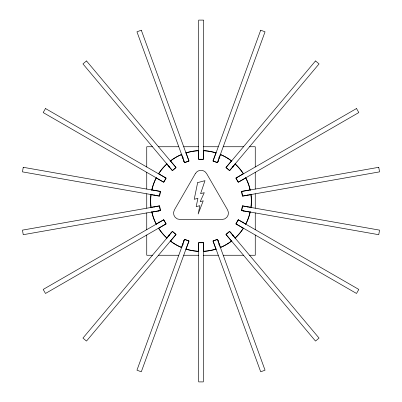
<?xml version="1.0" encoding="UTF-8"?>
<svg xmlns="http://www.w3.org/2000/svg" width="402" height="402" viewBox="0 0 402 402"><rect width="100%" height="100%" fill="white"/><g stroke="black" fill="none" stroke-linecap="round" stroke-linejoin="round"><path stroke-width="0.6" d="M154.403 195.141L154.438 194.854M247.562 207.146L247.597 206.859M150.971 194.533L151.011 194.251M250.989 207.749L251.029 207.467M151.715 190.252L151.78 189.965M250.22 212.035L250.285 211.748M243.361 210.824L243.27 211.216M159.217 179.553L159.348 179.297M242.652 222.703L242.783 222.447A41.607 41.607 0 0 0 242.989 221.979M156.333 177.558L156.202 177.815A50.441 50.441 0 0 0 151.76 190.045M245.667 224.442L245.798 224.185A50.441 50.441 0 0 0 250.24 211.954M230.984 232.492L230.688 232.773M169.071 166.559L169.498 166.167A46.964 46.964 0 0 0 168.659 166.946M232.929 235.441L232.502 235.833A46.964 46.964 0 0 0 233.341 235.054M182.779 157.715L183.046 157.604M218.954 244.396L219.221 244.285M181.588 154.443L181.855 154.333M220.145 247.667L220.412 247.557M185.669 152.941L185.945 152.855A50.441 50.441 0 0 1 198.734 150.609M216.331 249.059L216.055 249.145A50.441 50.441 0 0 1 203.266 251.391M188.327 159.403L188.724 159.282M152.443 146.74L146.74 146.74L146.74 166.996M158.499 146.74L178.784 146.74M183.719 146.74L198.678 146.74M203.322 146.74L218.281 146.74M223.216 146.74L243.501 146.74M249.557 146.74L255.26 146.74L255.26 166.996M152.443 255.26L146.74 255.26L146.74 235.004M158.499 255.26L178.784 255.26M183.719 255.26L198.678 255.26M203.322 255.26L218.281 255.26M223.216 255.26L243.501 255.26M249.557 255.26L255.26 255.26L255.26 235.004M213.276 159.282L213.673 159.403M216.331 152.941L216.055 152.855A50.441 50.441 0 0 0 203.266 150.609M185.669 249.059L185.945 249.145A50.441 50.441 0 0 0 198.734 251.391M220.145 154.333L220.412 154.443M181.588 247.557L181.855 247.667M218.954 157.604L219.221 157.715M182.779 244.285L183.046 244.396M232.929 166.559L232.502 166.167A46.964 46.964 0 0 1 233.341 166.946M169.071 235.441L169.498 235.833A46.964 46.964 0 0 1 168.659 235.054M171.312 232.773L171.016 232.492M245.667 177.558L245.798 177.815A50.441 50.441 0 0 1 250.24 190.045M156.333 224.442L156.202 224.185A50.441 50.441 0 0 1 151.76 211.954M242.652 179.297L242.783 179.553M159.348 222.703L159.217 222.447A41.607 41.607 0 0 1 159.011 221.979M158.73 211.216L158.639 210.824M250.22 189.965L250.285 190.252M151.715 211.748L151.78 212.035M250.989 194.251L251.029 194.533M150.971 207.467L151.011 207.749M247.562 194.854L247.597 195.141M154.403 206.859L154.438 207.146M255.26 172.352L255.26 189.076M255.26 193.789L255.26 208.211M255.26 212.924L255.26 229.648M146.74 172.352L146.74 189.076M146.74 193.789L146.74 208.211M146.74 212.924L146.74 229.648M218.623 240.753A43.486 43.486 0 0 1 218.03 241.014M183.97 241.014A43.486 43.486 0 0 1 183.377 240.753M183.377 161.247A43.486 43.486 0 0 1 183.97 160.986M218.03 160.986A43.486 43.486 0 0 1 218.623 161.247M250.974 194.136A50.441 50.441 0 0 1 250.974 207.864M243.22 228.602A50.441 50.441 0 0 1 234.994 238.27M231.889 240.878A50.441 50.441 0 0 1 220.09 247.692M181.91 247.692A50.441 50.441 0 0 1 170.111 240.878M167.006 238.27A50.441 50.441 0 0 1 158.78 228.602M151.026 207.864A50.441 50.441 0 0 1 151.026 194.136M158.78 173.398A50.441 50.441 0 0 1 167.006 163.73M170.111 161.122A50.441 50.441 0 0 1 181.91 154.308M220.09 154.308A50.441 50.441 0 0 1 231.889 161.122M234.994 163.73A50.441 50.441 0 0 1 243.22 173.398M219.914 243.989A46.964 46.964 0 0 1 218.834 244.446M183.166 244.446A46.964 46.964 0 0 1 182.086 243.989M182.086 158.011A46.964 46.964 0 0 1 183.166 157.554M218.834 157.554A46.964 46.964 0 0 1 219.914 158.011M23.251 167.302L22.447 171.87L159.483 196.035L160.292 191.468L23.251 167.302M160.423 191.372L159.579 196.171L151.072 194.668A50.325 50.325 0 0 0 151.072 207.331L159.579 205.829L160.423 210.628L151.916 212.125A50.325 50.325 0 0 0 156.247 224.025L163.73 219.708L166.167 223.924L158.684 228.246A50.325 50.325 0 0 0 166.825 237.944L172.378 231.326L176.106 234.456L170.554 241.074A50.325 50.325 0 0 0 181.518 247.406L184.473 239.285L189.051 240.954L186.096 249.069A50.325 50.325 0 0 0 198.563 251.27L198.563 242.632L203.437 242.632L203.437 251.27A50.325 50.325 0 0 0 215.904 249.069L212.949 240.954L217.527 239.285L220.482 247.406A50.325 50.325 0 0 0 231.446 241.074L225.894 234.456L229.622 231.326L235.175 237.944A50.325 50.325 0 0 0 243.316 228.246L235.833 223.924L238.27 219.708L245.753 224.025A50.325 50.325 0 0 0 250.084 212.125L241.577 210.628L242.421 205.829L250.928 207.331A50.325 50.325 0 0 0 250.928 194.668L242.421 196.171L241.577 191.372L250.084 189.875A50.325 50.325 0 0 0 245.753 177.975L238.27 182.292L235.833 178.076L243.316 173.754A50.325 50.325 0 0 0 235.175 164.056L229.622 170.674L225.894 167.544L231.446 160.926A50.325 50.325 0 0 0 220.482 154.594L217.527 162.715L212.949 161.046L215.904 152.931A50.325 50.325 0 0 0 203.437 150.73L203.437 159.368L198.563 159.368L198.563 150.73A50.325 50.325 0 0 0 186.096 152.931L189.051 161.046L184.473 162.715L181.518 154.594A50.325 50.325 0 0 0 170.554 160.926L176.106 167.544L172.378 170.674L166.825 164.056A50.325 50.325 0 0 0 158.684 173.754L166.167 178.076L163.73 182.292L156.247 177.975A50.325 50.325 0 0 0 151.916 189.875L160.423 191.372M242.517 205.965L241.708 210.532L378.749 234.698L379.553 230.13L242.517 205.965M197.633 182.629L194.221 199.302L197.9 198.317L196.191 206.653L199.869 205.668L198.161 214.005L203.231 200.829L200.196 201.638L204.266 192.674L200.588 193.658L204.985 180.659L197.633 182.629M184.543 239.436L136.951 370.197L141.308 371.785L188.9 241.024L184.543 239.436M260.692 30.215L213.1 160.976L217.457 162.564L265.049 31.803L260.692 30.215M45.496 108.54L43.175 112.56L163.689 182.136L166.006 178.116L45.496 108.54M195.478 173.418L174.408 209.909A6.377 6.377 0 0 0 179.93 219.477L222.07 219.477A6.377 6.377 0 0 0 227.592 209.909L206.522 173.418A6.377 6.377 0 0 0 195.478 173.418M238.311 219.864L235.994 223.884L356.504 293.46L358.825 289.44L238.311 219.864M172.388 231.487L82.943 338.087L86.495 341.067L175.94 234.472L172.388 231.487M315.505 60.933L226.06 167.528L229.612 170.513L319.057 63.913L315.505 60.933M86.495 60.933L82.943 63.913L172.388 170.513L175.94 167.528L86.495 60.933M229.612 231.487L226.06 234.472L315.505 341.067L319.057 338.087L229.612 231.487M163.689 219.864L43.175 289.44L45.496 293.46L166.006 223.884L163.689 219.864M356.504 108.54L235.994 178.116L238.311 182.136L358.825 112.56L356.504 108.54M141.308 30.215L136.951 31.803L184.543 162.564L188.9 160.976L141.308 30.215M217.457 239.436L213.1 241.024L260.692 371.785L265.049 370.197L217.457 239.436M159.483 205.965L22.447 230.13L23.251 234.698L160.292 210.532L159.483 205.965M378.749 167.302L241.708 191.468L242.517 196.035L379.553 171.87L378.749 167.302M203.322 20.1L198.678 20.1L198.678 159.252L203.322 159.252L203.322 20.1M203.322 242.748L198.678 242.748L198.678 381.9L203.322 381.9L203.322 242.748"/></g></svg>
